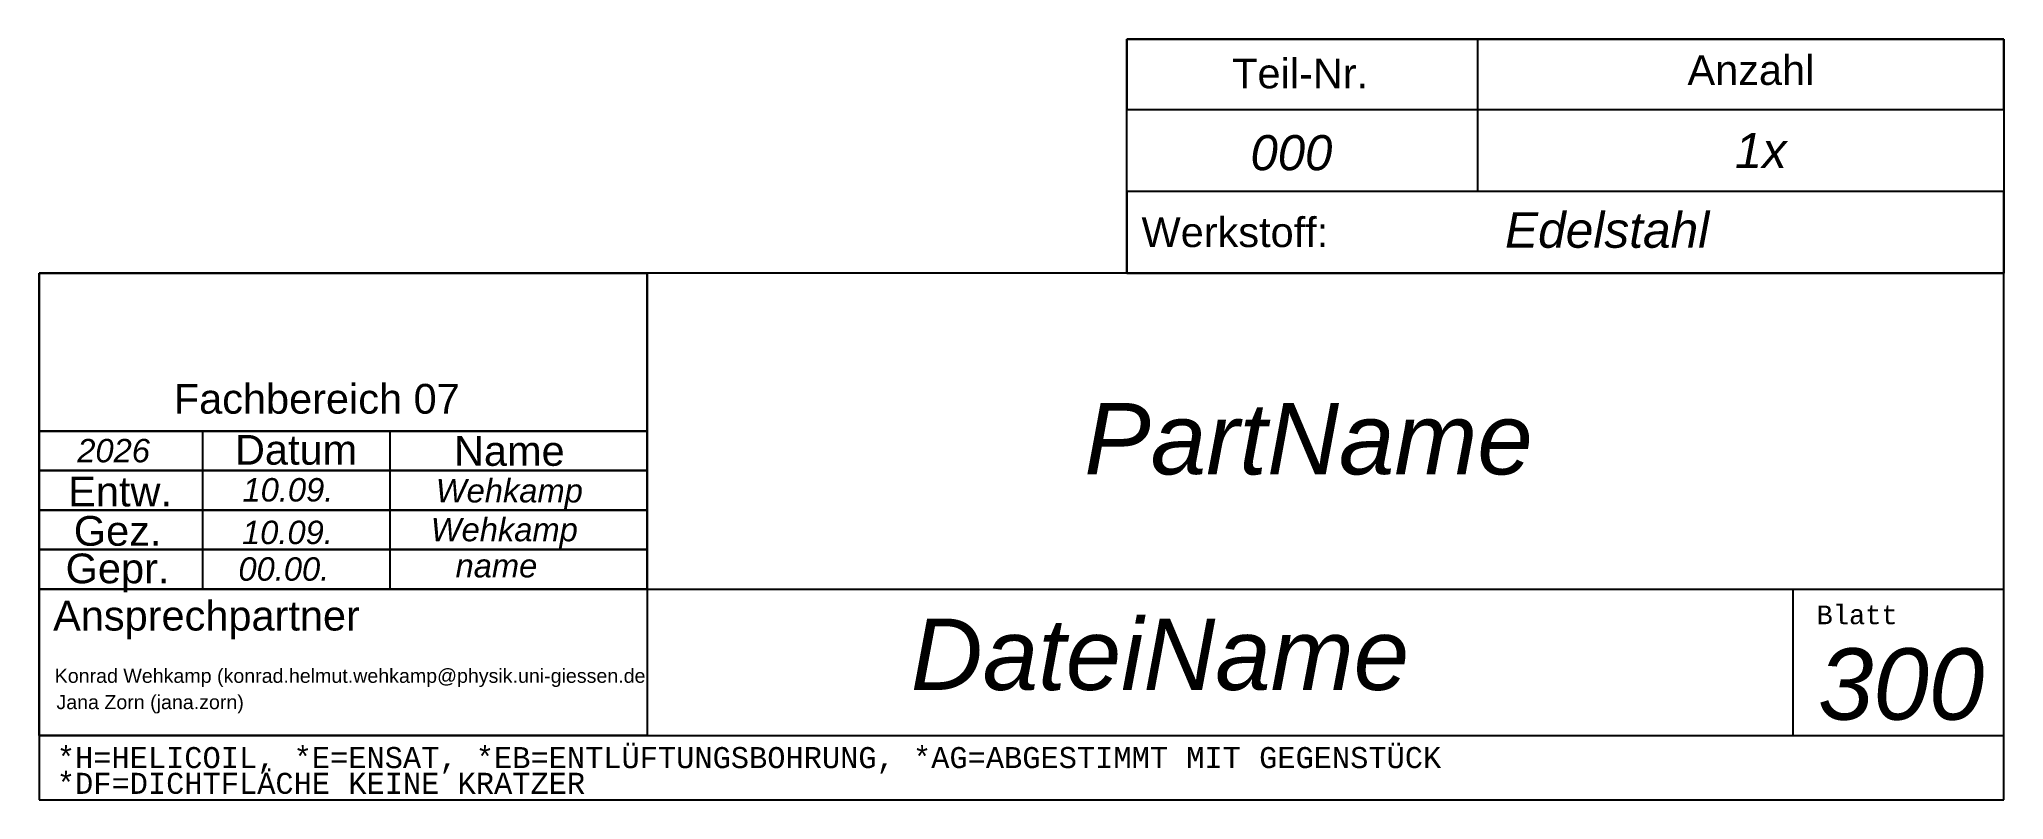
# Model space of a CAD drawing. Header units: millimetres. Extents: x 8 to 176, y 3 to 68.
import ezdxf
from ezdxf.enums import TextEntityAlignment as Align

# ---------------------------------------------------------------- set-up
doc = ezdxf.new("R2010")
doc.units = ezdxf.units.MM
for name, color, linetype, lineweight in [('RAHMEN', 7, 'Continuous', 25), ('Sketch Geometry (ANSI)', 7, 'Continuous', 25), ('Symbol (ANSI)', 7, 'Continuous', 25), ('TEXT', 7, 'Continuous', 25)]:
    doc.layers.add(name, color=color, linetype=linetype, lineweight=lineweight)
doc.layers.add('TEXT_VAR', color=5, linetype='Continuous', lineweight=25, true_color=0x0000ff)
doc.styles.add('Label Text (ANSI)', font='tahoma.ttf')
doc.styles.add('Standard_101', font='monotxt.shx')
doc.styles.add('Standard_72', font='monotxt.shx')
doc.styles.add('Standard_74', font='monotxt.shx')
doc.styles.add('Standard_75', font='monotxt.shx')
doc.styles.add('Standard_76', font='monotxt.shx')
doc.styles.add('Standard_77', font='monotxt.shx')
doc.styles.add('Standard_78', font='monotxt.shx')
doc.styles.add('Standard_79', font='monotxt.shx')
doc.styles.add('Standard_80', font='monotxt.shx')
doc.styles.add('Standard_87', font='monotxt.shx')
doc.styles.add('Standard_91', font='monotxt.shx')
doc.styles.add('Standard_93', font='monotxt.shx')
doc.styles.add('Standard_94', font='monotxt.shx')
doc.styles.add('Standard_97', font='monotxt.shx')

msp = doc.modelspace()

# ---------------------------------------------------------------- linework, layer by layer
at = {"layer": 'RAHMEN'}
for p, q in [((176.4, 48.3), (8.4, 48.3)), ((8.4, 48.3), (8.4, 3.3)), ((60.4, 21.3), (60.4, 48.3)), ((176.4, 3.3), (176.4, 48.3)), ((8.4, 34.8), (60.4, 34.8)), ((22.4, 21.3), (22.4, 34.8)), ((38.4, 21.3), (38.4, 34.8)), ((8.4, 21.3), (176.4, 21.3)), ((8.4, 21.3), (60.4, 21.3)), ((158.4, 8.8), (158.4, 21.3)), ((8.4, 8.8), (176.4, 8.8)), ((8.4, 3.3), (176.4, 3.3))]:
    msp.add_line(p, q, dxfattribs=at)
at = {"layer": 'Sketch Geometry (ANSI)'}
for p, q in [((101.4, 48.3), (101.4, 68.3)), ((101.4, 68.3), (176.4, 68.3)), ((176.4, 68.3), (101.4, 68.3)), ((101.4, 68.3), (101.4, 62.3)), ((101.4, 68.3), (131.4, 68.3)), ((101.4, 55.3), (101.4, 68.3)), ((131.4, 68.3), (131.4, 55.3)), ((176.4, 68.3), (176.4, 48.3)), ((176.4, 62.3), (176.4, 68.3)), ((101.4, 55.3), (101.4, 62.3)), ((101.4, 62.3), (176.4, 62.3)), ((101.4, 62.3), (176.4, 62.3)), ((176.4, 62.3), (176.4, 55.3)), ((176.4, 55.3), (101.4, 55.3)), ((101.4, 55.3), (101.4, 48.3)), ((176.4, 55.3), (101.4, 55.3)), ((131.4, 55.3), (101.4, 55.3)), ((176.4, 48.3), (176.4, 55.3)), ((8.4, 48.3), (60.4, 48.3)), ((8.4, 34.8), (8.4, 48.3)), ((60.4, 48.3), (60.4, 34.8)), ((176.4, 48.3), (101.4, 48.3)), ((101.4, 48.3), (176.4, 48.3)), ((60.4, 34.8), (8.4, 34.8)), ((8.4, 34.8), (60.4, 34.8)), ((8.4, 21.3), (8.4, 34.8)), ((8.4, 34.8), (60.4, 34.8)), ((8.4, 31.43), (8.4, 34.8)), ((60.4, 34.8), (60.4, 21.3)), ((60.4, 34.8), (60.4, 31.43)), ((60.4, 31.43), (8.4, 31.43)), ((8.4, 31.43), (60.4, 31.43)), ((8.4, 28.05), (8.4, 31.43)), ((60.4, 31.43), (60.4, 28.05)), ((60.4, 28.05), (8.4, 28.05)), ((8.4, 28.05), (60.4, 28.05)), ((8.4, 24.68), (8.4, 28.05)), ((60.4, 28.05), (60.4, 24.68)), ((60.4, 24.68), (8.4, 24.68)), ((8.4, 24.68), (60.4, 24.68)), ((8.4, 21.3), (8.4, 24.68)), ((60.4, 24.68), (60.4, 21.3)), ((60.4, 21.3), (8.4, 21.3)), ((60.4, 21.3), (8.4, 21.3)), ((8.4, 21.3), (60.4, 21.3)), ((8.4, 8.8), (8.4, 21.3)), ((60.4, 21.3), (60.4, 8.8)), ((60.4, 8.8), (8.4, 8.8))]:
    msp.add_line(p, q, dxfattribs=at)

# ---------------------------------------------------------------- texts
at = {"layer": 'Symbol (ANSI)', "insert": (116.23, 66.65), "char_height": 2.54, "width": 28.1983, "attachment_point": 2, "style": 'Label Text (ANSI)'}
msp.add_mtext('\\fArial|b0|i0;{\\H2.5400;Teil-Nr.}', dxfattribs=at)
at = {"layer": 'TEXT'}
for s, height, style, p in [('Blatt', 1.6, 'Standard_72', (160.4, 19.1)), ('*H=HELICOIL, *E=ENSAT, *EB=ENTLÜFTUNGSBOHRUNG, *AG=ABGESTIMMT MIT GEGENSTÜCK', 1.8, 'Standard_79', (9.9, 6.9)), ('*DF=DICHTFLÄCHE KEINE KRATZER', 1.8, 'Standard_79', (9.9, 4.7))]:
    msp.add_text(s, height=height, dxfattribs=dict(at, style=style)).set_placement(p, align=Align.MIDDLE_LEFT)
at = {"layer": 'TEXT', "char_height": 2.54, "attachment_point": 2}
for s, insert, width, style in [('\\fArial|b0|i0;{\\H2.5400;Anzahl}', (154.78, 66.94), 10.8492, 'Standard_87'), ('\\fArial|b0|i0;{\\H2.5400;Datum}', (30.36, 34.48), 10.4504, 'Standard_78'), ('\\fArial|b0|i0;{\\H2.5400;Name}', (48.6, 34.38), 9.465, 'Standard_78'), ('\\fArial|b0|i0;{\\H2.5400;Entw.}', (15.31, 30.91), 8.8745, 'Standard_78'), ('\\fArial|b0|i0;{\\H2.5400;Gez.}', (15.1, 27.55), 7.4942, 'Standard_78'), ('\\fArial|b0|i0;{\\H2.5400;Gepr.}', (15.09, 24.34), 8.8726, 'Standard_78')]:
    msp.add_mtext(s, dxfattribs=dict(at, insert=insert, width=width, style=style))
at = {"layer": 'TEXT', "attachment_point": 2}
for s, insert, char_height, style in [('\\fArial|b0|i0;{\\H2.5400;Werkstoff:}', (110.65, 53.08), 2.54, 'Standard_79'), ('\\fArial|b0|i0;{\\H2.5400;Fachbereich 07}', (32.13, 38.84), 2.54, 'Standard_75'), ('\\fArial|b0|i0;{\\H2.5400;Ansprechpartner}', (22.7, 20.3), 2.54, 'Standard_79'), ('\\fArial|b0|i0;{\\H1.2000;Konrad Wehkamp (konrad.helmut.wehkamp@physik.uni-giessen.de}', (34.98, 14.49), 1.2, 'Standard_74'), ('\\fArial|b0|i0;{\\H1.2000;Jana Zorn (jana.zorn)}', (17.88, 12.24), 1.2, 'Standard_74')]:
    msp.add_mtext(s, dxfattribs=dict(at, insert=insert, char_height=char_height, style=style))
at = {"layer": 'TEXT_VAR', "attachment_point": 1}
for s, insert, char_height, width, style in [('\\fArial|b0|i1;{\\H3.0000;000}', (111.99, 60.11), 3, 6.9901, 'Standard_76'), ('\\fArial|b0|i1;{\\H6.1000;PartName}', (97.77, 37.21), 6.1, 60, 'Standard_93'), ('\\fArial|b0|i1;{\\H2.0000;2026}', (11.65, 34.14), 2, 7, 'Standard_97'), ('\\fArial|b0|i1;{\\H2.0000;10.09.}', (25.78, 30.79), 2, 7.7652, 'Standard_80'), ('\\fArial|b0|i1;{\\H2.0000;Wehkamp}', (42.31, 30.71), 2, 12.5762, 'Standard_80'), ('\\fArial|b0|i1;{\\H2.0000;10.09.}', (25.74, 27.15), 2, 7.7652, 'Standard_80'), ('\\fArial|b0|i1;{\\H2.0000;Wehkamp}', (41.88, 27.39), 2, 12.5762, 'Standard_80'), ('\\fArial|b0|i1;{\\H2.0000;00.00.}', (25.43, 24.02), 2, 7.7652, 'Standard_80'), ('\\fArial|b0|i1;{\\H2.0000;name}', (44, 24.3), 2, 9, 'Standard_80'), ('\\fArial|b0|i1;{\\H6.1000;DateiName}', (82.93, 18.78), 6.1, 60.9, 'Standard_94'), ('\\fArial|b0|i1;{\\H6.1000;300}', (160.52, 16.24), 6.1, 14.2132, 'Standard_91')]:
    msp.add_mtext(s, dxfattribs=dict(at, insert=insert, char_height=char_height, width=width, style=style))
for s, insert, char_height, style in [('\\fArial|b0|i1;{\\H3.0000;1x}', (153.41, 60.3), 3, 'Standard_101'), ('\\fArial|b0|i1;{\\H3.0400;Edelstahl}', (133.75, 53.52), 3.04, 'Standard_77')]:
    msp.add_mtext(s, dxfattribs=dict(at, insert=insert, char_height=char_height, style=style))

doc.saveas('drawing.dxf')
